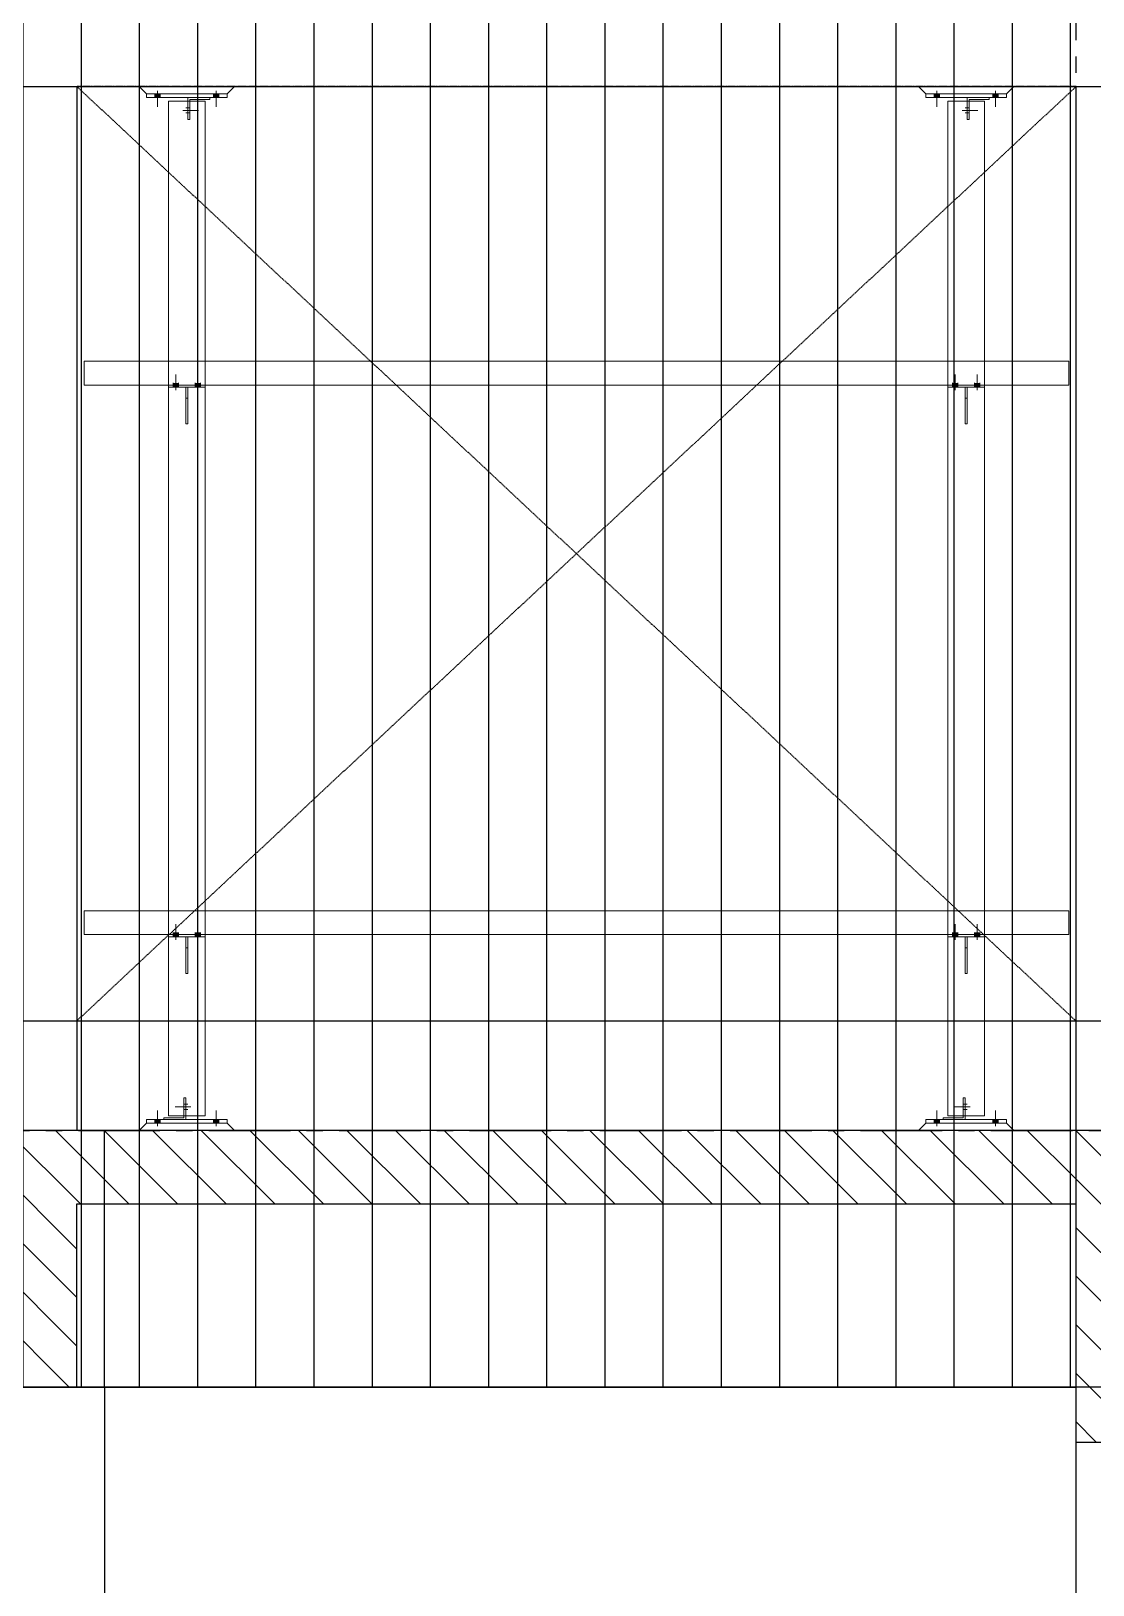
# Model space of a CAD drawing. Header units: millimetres. Extents: x 652554 to 1678317, y -308114 to 170803.
# Drawn here: x 719477 to 722373, y 105210 to 109451 of the extents above; entities that cross this region are included whole.
import ezdxf

# ---------------------------------------------------------------- set-up
doc = ezdxf.new("R2010")
doc.units = ezdxf.units.MM
for name, pattern in [('CENTER', [50.8, 31.75, -6.35, 6.35, -6.35]), ('HIDDEN', [0.375, 0.25, -0.125]), ('XKITLINE00', [0]), ('XKITLINE02', [4, 2, -2])]:
    doc.linetypes.add(name, pattern=pattern)
doc.layers.get('Defpoints').update_dxf_attribs({"color": 250})
doc.layers.add('Bolt', color=1, linetype='Continuous', lineweight=0)
doc.layers.add('Part', color=2, linetype='Continuous', lineweight=0)

# ---------------------------------------------------------------- blocks, each defined once
blk = doc.blocks.new('SE Elv.3')
at = {"layer": 'Defpoints'}
h = blk.add_hatch(dxfattribs=at)
h.set_pattern_fill('ANSI31', color=249, scale=750)
h.set_pattern_definition([(45, (-947147.55, 298469.645), (-66.2912607, 66.2912607), [])])
edge = h.paths.add_edge_path()
edge.add_line((722617.6, 116793.6), (722617.6, 116093.6))
edge.add_line((722617.6, 116093.6), (722367.6, 116093.6))
edge.add_line((722367.6, 116093.6), (722367.6, 116593.6))
edge.add_line((722367.6, 116593.6), (719872.6, 116593.6))
edge.add_line((719872.6, 116593.6), (719872.6, 116093.6))
edge.add_line((719872.6, 116093.6), (719622.6, 116093.6))
edge.add_line((719622.6, 116093.6), (719622.6, 116593.6))
edge.add_line((719622.6, 116593.6), (716897.6, 116593.6))
edge.add_line((716897.6, 116593.6), (716897.6, 115943.6))
edge.add_line((716897.6, 115943.6), (716497.6, 115943.6))
edge.add_line((716497.6, 115943.6), (716497.6, 116593.6))
edge.add_line((716497.6, 116593.6), (715723.6, 116593.6))
edge.add_line((715723.6, 116593.6), (715723.6, 116093.6))
edge.add_line((715723.6, 116093.6), (715423.6, 116093.6))
edge.add_line((715423.6, 116093.6), (715423.6, 116793.6))
edge.add_line((715423.6, 116793.6), (722617.6, 116793.1))
at = {"layer": 'Defpoints', "color": 249, "linetype": 'HIDDEN', "ltscale": 10}
for p, q in [((716896.6, 119643.6), (719622.6, 117093.6)), ((719622.6, 119643.6), (716897.6, 117093.6))]:
    blk.add_line(p, q, dxfattribs=at)
at = {"layer": 'Defpoints', "linetype": 'CENTER', "ltscale": 7}
for points in [[(716897.6, 124615.3), (716897.6, 101362.5)], [(726374.6, 116793.6), (706375.3, 116793.6)]]:
    blk.add_lwpolyline(points, dxfattribs=at)
at = {"layer": 'Defpoints', "color": 249}
for points in [[(724067.6, 119643.6), (715423.6, 119643.6)], [(716896.6, 116793.6), (716896.6, 119643.6)], [(719622.6, 119643.6), (719622.6, 116793.6)], [(723877.6, 117093.6), (715423.6, 117093.6)], [(715423.6, 116793.6), (724077.6, 116793.6)], [(722617.6, 116793.6), (722617.6, 116093.6), (722367.6, 116093.6), (722367.6, 116593.6), (719872.6, 116593.6), (719872.6, 116093.6), (719622.6, 116093.6), (719622.6, 116593.6), (716897.6, 116593.6), (716897.6, 115943.6), (716497.6, 115943.6), (716497.6, 116593.6), (715723.6, 116593.6), (715723.6, 116093.6), (715423.6, 116093.6), (715423.6, 116793.6), (722617.6, 116793.1)], [(723817.6, 116093.6), (716897.6, 116093.6)], [(719547.6, 116093.6), (719548.1, 112793.6)], [(716897.6, 115943.6), (716897.6, 112793.6)]]:
    blk.add_lwpolyline(points, dxfattribs=at)
at = {"layer": 'Defpoints', "color": 249, "linetype": 'HIDDEN', "ltscale": 7}
blk.add_lwpolyline([(719547.6, 116793.6), (719947.6, 116793.6), (719947.6, 116093.6), (719547.6, 116093.6)], close=True, dxfattribs=at)
at = {"layer": 'Defpoints', "color": 249, "linetype": 'HIDDEN', "ltscale": 5}
blk.add_lwpolyline([(716497.6, 116093.6), (716897.6, 116093.6)], dxfattribs=at)
blk = doc.blocks.new('*A11123147')
at = {"layer": 'Part', "linetype": 'XKITLINE00', "lineweight": 0}
for p, q in [((3337.163815, 392.633191), (3337.163815, 385.533191)), ((3337.163815, 392.633191), (3338.163815, 392.633191)), ((3338.163815, 392.633191), (3338.163815, 385.533191)), ((3337.163815, 384.823191), (3337.163815, 370.533191)), ((3338.163815, 384.823191), (3338.163815, 370.533191)), ((3337.163815, 369.823191), (3337.163815, 364.933191)), ((3338.163815, 369.823191), (3338.163815, 364.933191)), ((3337.163815, 364.933191), (3338.163815, 364.933191))]:
    blk.add_line(p, q, dxfattribs=at)
at = {"layer": 'Part', "linetype": 'XKITLINE02', "lineweight": 0}
for p, q in [((3337.163815, 385.533191), (3337.163815, 384.823191)), ((3338.163815, 385.533191), (3338.163815, 384.823191)), ((3337.163815, 370.533191), (3337.163815, 369.823191)), ((3338.163815, 370.533191), (3338.163815, 369.823191))]:
    blk.add_line(p, q, dxfattribs=at)
blk = doc.blocks.new('*A11213154')
at = {"layer": 'Part', "linetype": 'XKITLINE00', "lineweight": 0}
for p, q in [((3315.903815, 392.633191), (3315.903815, 385.533191)), ((3315.903815, 392.633191), (3316.903815, 392.633191)), ((3316.903815, 392.633191), (3316.903815, 385.533191)), ((3315.903815, 384.823191), (3315.903815, 370.533191)), ((3316.903815, 384.823191), (3316.903815, 370.533191)), ((3315.903815, 369.823191), (3315.903815, 364.933191)), ((3316.903815, 369.823191), (3316.903815, 364.933191)), ((3315.903815, 364.933191), (3316.903815, 364.933191))]:
    blk.add_line(p, q, dxfattribs=at)
at = {"layer": 'Part', "linetype": 'XKITLINE02', "lineweight": 0}
for p, q in [((3315.903815, 385.533191), (3315.903815, 384.823191)), ((3316.903815, 385.533191), (3316.903815, 384.823191)), ((3315.903815, 370.533191), (3315.903815, 369.823191)), ((3316.903815, 370.533191), (3316.903815, 369.823191))]:
    blk.add_line(p, q, dxfattribs=at)
blk = doc.blocks.new('*A11273160')
at = {"layer": 'Part', "linetype": 'XKITLINE00', "lineweight": 0}
for p, q in [((3316.433815, 369.823191), (3316.373815, 369.823191)), ((3316.373815, 369.823191), (3316.373815, 368.823191)), ((3316.373815, 369.523191), (3316.433815, 369.523191)), ((3316.433815, 369.823191), (3316.433815, 368.823191)), ((3316.373815, 368.823191), (3316.433815, 368.823191))]:
    blk.add_line(p, q, dxfattribs=at)
blk = doc.blocks.new('*A11283161')
at = {"layer": 'Part', "linetype": 'XKITLINE00', "lineweight": 0}
for p, q in [((3315.903815, 369.823191), (3315.903815, 369.883191)), ((3316.903815, 369.823191), (3316.903815, 369.883191)), ((3316.903815, 369.823191), (3315.903815, 369.823191))]:
    blk.add_line(p, q, dxfattribs=at)
at = {"layer": 'Part', "linetype": 'XKITLINE02', "lineweight": 0}
blk.add_line((3316.903815, 369.883191), (3315.903815, 369.883191), dxfattribs=at)
blk = doc.blocks.new('*A11573179')
at = {"layer": 'Bolt', "linetype": 'XKITLINE02', "lineweight": 0}
for p, q in [((3316.513015, 365.183191), (3316.083815, 365.183191)), ((3316.373815, 365.253191), (3316.323815, 365.253191)), ((3316.433815, 365.253191), (3316.373815, 365.253191)), ((3316.373815, 365.113191), (3316.323815, 365.113191)), ((3316.433815, 365.113191), (3316.373815, 365.113191))]:
    blk.add_line(p, q, dxfattribs=at)
blk = doc.blocks.new('*A11583180')
at = {"layer": 'Bolt'}
for points in [[(3315.674, 364.833), (3315.674, 364.733), (3315.534, 364.733), (3315.534, 364.833)], [(3317.274, 364.833), (3317.274, 364.733), (3317.134, 364.733), (3317.134, 364.833)]]:
    blk.add_hatch(color=256, dxfattribs=at).paths.add_polyline_path(points, flags=17)
at = {"layer": 'Bolt', "linetype": 'XKITLINE00', "lineweight": 0}
for p, q in [((3315.534, 364.733), (3315.534, 364.833)), ((3315.604, 364.654), (3315.604, 365.083)), ((3315.674, 364.733), (3315.674, 364.833)), ((3317.134, 364.733), (3317.134, 364.833)), ((3317.204, 364.654), (3317.204, 365.083)), ((3317.274, 364.733), (3317.274, 364.833))]:
    blk.add_line(p, q, dxfattribs=at)
blk = doc.blocks.new('*A11623184')
at = {"layer": 'Bolt'}
for points in [[(3316.034, 369.883), (3316.034, 369.943), (3316.174, 369.943), (3316.174, 369.883)], [(3316.034, 369.823), (3316.034, 369.883), (3316.174, 369.883), (3316.174, 369.823)], [(3316.634, 369.883), (3316.634, 369.943), (3316.774, 369.943), (3316.774, 369.883)], [(3316.634, 369.823), (3316.634, 369.883), (3316.774, 369.883), (3316.774, 369.823)]]:
    blk.add_hatch(color=256, dxfattribs=at).paths.add_polyline_path(points, flags=17)
at = {"layer": 'Bolt', "linetype": 'XKITLINE00', "lineweight": 0}
for p, q in [((3316.034, 369.883), (3316.034, 369.943)), ((3316.034, 369.823), (3316.034, 369.883)), ((3316.104, 369.744), (3316.104, 370.173)), ((3316.174, 369.883), (3316.174, 369.943)), ((3316.174, 369.823), (3316.174, 369.883)), ((3316.634, 369.883), (3316.634, 369.943)), ((3316.634, 369.823), (3316.634, 369.883)), ((3316.704, 369.744), (3316.704, 370.173)), ((3316.774, 369.883), (3316.774, 369.943)), ((3316.774, 369.823), (3316.774, 369.883))]:
    blk.add_line(p, q, dxfattribs=at)
blk = doc.blocks.new('*A12223211')
at = {"layer": 'Part', "linetype": 'XKITLINE00', "lineweight": 0}
for p, q in [((3313.603815, 370.533191), (3313.603815, 369.883191)), ((3313.603815, 370.533191), (3340.463815, 370.533191)), ((3340.463815, 370.533191), (3340.463815, 369.883191)), ((3313.603815, 369.883191), (3340.463815, 369.883191))]:
    blk.add_line(p, q, dxfattribs=at)
blk = doc.blocks.new('*A12273216')
at = {"layer": 'Part', "linetype": 'XKITLINE00', "lineweight": 0}
for p, q in [((3336.563815, 364.733191), (3336.563815, 364.833191)), ((3336.563815, 364.833191), (3338.763815, 364.833191)), ((3338.763815, 364.733191), (3338.763815, 364.833191)), ((3336.563815, 364.733191), (3338.763815, 364.733191))]:
    blk.add_line(p, q, dxfattribs=at)
blk = doc.blocks.new('*A12283217')
at = {"layer": 'Part', "linetype": 'XKITLINE00', "lineweight": 0}
for p, q in [((3336.563815, 364.733191), (3336.363815, 364.533191)), ((3338.763815, 364.733191), (3336.563815, 364.733191)), ((3338.963815, 364.533191), (3338.763815, 364.733191))]:
    blk.add_line(p, q, dxfattribs=at)
at = {"layer": 'Part', "linetype": 'XKITLINE02', "lineweight": 0}
blk.add_line((3336.363815, 364.533191), (3338.963815, 364.533191), dxfattribs=at)
blk = doc.blocks.new('*A12353224')
at = {"layer": 'Part', "linetype": 'XKITLINE02', "lineweight": 0}
for p, q in [((3337.583815, 365.433191), (3337.583815, 364.933191)), ((3337.583815, 365.433191), (3337.633815, 365.433191)), ((3337.633815, 365.433191), (3337.633815, 364.933191)), ((3337.633815, 364.833191), (3337.033815, 364.833191))]:
    blk.add_line(p, q, dxfattribs=at)
at = {"layer": 'Part', "linetype": 'XKITLINE00', "lineweight": 0}
for p, q in [((3337.033815, 364.833191), (3337.033815, 364.883191)), ((3337.033815, 364.883191), (3337.583815, 364.883191)), ((3337.583815, 364.933191), (3337.583815, 364.883191)), ((3337.633815, 364.933191), (3337.633815, 364.833191))]:
    blk.add_line(p, q, dxfattribs=at)
blk = doc.blocks.new('*A12393228')
at = {"layer": 'Part', "linetype": 'XKITLINE00', "lineweight": 0}
for p, q in [((3337.693815, 369.823191), (3337.633815, 369.823191)), ((3337.633815, 369.823191), (3337.633815, 368.823191)), ((3337.633815, 369.523191), (3337.693815, 369.523191)), ((3337.693815, 369.823191), (3337.693815, 368.823191)), ((3337.633815, 368.823191), (3337.693815, 368.823191))]:
    blk.add_line(p, q, dxfattribs=at)
blk = doc.blocks.new('*A12403229')
at = {"layer": 'Part', "linetype": 'XKITLINE00', "lineweight": 0}
for p, q in [((3337.163815, 369.823191), (3337.163815, 369.883191)), ((3338.163815, 369.823191), (3338.163815, 369.883191)), ((3338.163815, 369.823191), (3337.163815, 369.823191))]:
    blk.add_line(p, q, dxfattribs=at)
at = {"layer": 'Part', "linetype": 'XKITLINE02', "lineweight": 0}
blk.add_line((3338.163815, 369.883191), (3337.163815, 369.883191), dxfattribs=at)
blk = doc.blocks.new('*A12483237')
at = {"layer": 'Part', "linetype": 'XKITLINE00', "lineweight": 0}
for p, q in [((3315.303815, 364.733191), (3315.303815, 364.833191)), ((3315.303815, 364.833191), (3317.503815, 364.833191)), ((3317.503815, 364.733191), (3317.503815, 364.833191)), ((3315.303815, 364.733191), (3317.503815, 364.733191))]:
    blk.add_line(p, q, dxfattribs=at)
blk = doc.blocks.new('*A12493238')
at = {"layer": 'Part', "linetype": 'XKITLINE02', "lineweight": 0}
for p, q in [((3316.323815, 365.433191), (3316.323815, 364.933191)), ((3316.323815, 365.433191), (3316.373815, 365.433191)), ((3316.373815, 365.433191), (3316.373815, 364.933191)), ((3316.373815, 364.833191), (3315.773815, 364.833191))]:
    blk.add_line(p, q, dxfattribs=at)
at = {"layer": 'Part', "linetype": 'XKITLINE00', "lineweight": 0}
for p, q in [((3315.773815, 364.833191), (3315.773815, 364.883191)), ((3315.773815, 364.883191), (3316.323815, 364.883191)), ((3316.323815, 364.933191), (3316.323815, 364.883191)), ((3316.373815, 364.933191), (3316.373815, 364.833191))]:
    blk.add_line(p, q, dxfattribs=at)
blk = doc.blocks.new('*A12503239')
at = {"layer": 'Part', "linetype": 'XKITLINE00', "lineweight": 0}
for p, q in [((3315.303815, 364.733191), (3315.103815, 364.533191)), ((3317.503815, 364.733191), (3315.303815, 364.733191)), ((3317.703815, 364.533191), (3317.503815, 364.733191))]:
    blk.add_line(p, q, dxfattribs=at)
at = {"layer": 'Part', "linetype": 'XKITLINE02', "lineweight": 0}
blk.add_line((3315.103815, 364.533191), (3317.703815, 364.533191), dxfattribs=at)
blk = doc.blocks.new('*A12553242')
at = {"layer": 'Bolt'}
for points in [[(3336.934, 364.833), (3336.934, 364.733), (3336.794, 364.733), (3336.794, 364.833)], [(3338.534, 364.833), (3338.534, 364.733), (3338.394, 364.733), (3338.394, 364.833)]]:
    blk.add_hatch(color=256, dxfattribs=at).paths.add_polyline_path(points, flags=17)
at = {"layer": 'Bolt', "linetype": 'XKITLINE00', "lineweight": 0}
for p, q in [((3336.794, 364.733), (3336.794, 364.833)), ((3336.864, 364.654), (3336.864, 365.083)), ((3336.934, 364.733), (3336.934, 364.833)), ((3338.394, 364.733), (3338.394, 364.833)), ((3338.464, 364.654), (3338.464, 365.083)), ((3338.534, 364.733), (3338.534, 364.833))]:
    blk.add_line(p, q, dxfattribs=at)
blk = doc.blocks.new('*A12603247')
at = {"layer": 'Bolt', "linetype": 'XKITLINE02', "lineweight": 0}
for p, q in [((3337.773015, 365.183191), (3337.343815, 365.183191)), ((3337.633815, 365.253191), (3337.583815, 365.253191)), ((3337.693815, 365.253191), (3337.633815, 365.253191)), ((3337.633815, 365.113191), (3337.583815, 365.113191)), ((3337.693815, 365.113191), (3337.633815, 365.113191))]:
    blk.add_line(p, q, dxfattribs=at)
blk = doc.blocks.new('*A12623249')
at = {"layer": 'Bolt'}
for points in [[(3337.294, 369.883), (3337.294, 369.943), (3337.434, 369.943), (3337.434, 369.883)], [(3337.294, 369.823), (3337.294, 369.883), (3337.434, 369.883), (3337.434, 369.823)], [(3337.894, 369.883), (3337.894, 369.943), (3338.034, 369.943), (3338.034, 369.883)], [(3337.894, 369.823), (3337.894, 369.883), (3338.034, 369.883), (3338.034, 369.823)]]:
    blk.add_hatch(color=256, dxfattribs=at).paths.add_polyline_path(points, flags=17)
at = {"layer": 'Bolt', "linetype": 'XKITLINE00', "lineweight": 0}
for p, q in [((3337.294, 369.883), (3337.294, 369.943)), ((3337.294, 369.823), (3337.294, 369.883)), ((3337.364, 369.744), (3337.364, 370.173)), ((3337.434, 369.883), (3337.434, 369.943)), ((3337.434, 369.823), (3337.434, 369.883)), ((3337.894, 369.883), (3337.894, 369.943)), ((3337.894, 369.823), (3337.894, 369.883)), ((3337.964, 369.744), (3337.964, 370.173)), ((3338.034, 369.883), (3338.034, 369.943)), ((3338.034, 369.823), (3338.034, 369.883))]:
    blk.add_line(p, q, dxfattribs=at)
blk = doc.blocks.new('*A12683252')
at = {"layer": 'Part', "linetype": 'XKITLINE00', "lineweight": 0}
for p, q in [((3313.603815, 385.533191), (3313.603815, 384.883191)), ((3313.603815, 385.533191), (3340.463815, 385.533191)), ((3340.463815, 385.533191), (3340.463815, 384.883191)), ((3313.603815, 384.883191), (3340.463815, 384.883191))]:
    blk.add_line(p, q, dxfattribs=at)
blk = doc.blocks.new('*A12713255')
at = {"layer": 'Part', "linetype": 'XKITLINE00', "lineweight": 0}
for p, q in [((3337.163815, 384.823191), (3337.163815, 384.883191)), ((3338.163815, 384.823191), (3337.163815, 384.823191)), ((3338.163815, 384.823191), (3338.163815, 384.883191))]:
    blk.add_line(p, q, dxfattribs=at)
at = {"layer": 'Part', "linetype": 'XKITLINE02', "lineweight": 0}
blk.add_line((3338.163815, 384.883191), (3337.163815, 384.883191), dxfattribs=at)
blk = doc.blocks.new('*A12723256')
at = {"layer": 'Part', "linetype": 'XKITLINE00', "lineweight": 0}
for p, q in [((3337.693815, 384.823191), (3337.633815, 384.823191)), ((3337.633815, 384.823191), (3337.633815, 383.823191)), ((3337.693815, 384.823191), (3337.693815, 383.823191)), ((3337.633815, 384.523191), (3337.693815, 384.523191)), ((3337.633815, 383.823191), (3337.693815, 383.823191))]:
    blk.add_line(p, q, dxfattribs=at)
blk = doc.blocks.new('*A12733257')
at = {"layer": 'Part', "linetype": 'XKITLINE00', "lineweight": 0}
for p, q in [((3315.903815, 384.823191), (3315.903815, 384.883191)), ((3316.903815, 384.823191), (3315.903815, 384.823191)), ((3316.903815, 384.823191), (3316.903815, 384.883191))]:
    blk.add_line(p, q, dxfattribs=at)
at = {"layer": 'Part', "linetype": 'XKITLINE02', "lineweight": 0}
blk.add_line((3316.903815, 384.883191), (3315.903815, 384.883191), dxfattribs=at)
blk = doc.blocks.new('*A12743258')
at = {"layer": 'Part', "linetype": 'XKITLINE00', "lineweight": 0}
for p, q in [((3316.433815, 384.823191), (3316.373815, 384.823191)), ((3316.373815, 384.823191), (3316.373815, 383.823191)), ((3316.433815, 384.823191), (3316.433815, 383.823191)), ((3316.373815, 384.523191), (3316.433815, 384.523191)), ((3316.373815, 383.823191), (3316.433815, 383.823191))]:
    blk.add_line(p, q, dxfattribs=at)
blk = doc.blocks.new('*A12783262')
at = {"layer": 'Bolt'}
for points in [[(3337.294, 384.883), (3337.294, 384.943), (3337.434, 384.943), (3337.434, 384.883)], [(3337.294, 384.823), (3337.294, 384.883), (3337.434, 384.883), (3337.434, 384.823)], [(3337.894, 384.883), (3337.894, 384.943), (3338.034, 384.943), (3338.034, 384.883)], [(3337.894, 384.823), (3337.894, 384.883), (3338.034, 384.883), (3338.034, 384.823)]]:
    blk.add_hatch(color=256, dxfattribs=at).paths.add_polyline_path(points, flags=17)
at = {"layer": 'Bolt', "linetype": 'XKITLINE00', "lineweight": 0}
for p, q in [((3337.364, 384.744), (3337.364, 385.173)), ((3337.964, 384.744), (3337.964, 385.173)), ((3337.294, 384.883), (3337.294, 384.943)), ((3337.294, 384.823), (3337.294, 384.883)), ((3337.434, 384.883), (3337.434, 384.943)), ((3337.434, 384.823), (3337.434, 384.883)), ((3337.894, 384.883), (3337.894, 384.943)), ((3337.894, 384.823), (3337.894, 384.883)), ((3338.034, 384.883), (3338.034, 384.943)), ((3338.034, 384.823), (3338.034, 384.883))]:
    blk.add_line(p, q, dxfattribs=at)
blk = doc.blocks.new('*A12793263')
at = {"layer": 'Bolt'}
for points in [[(3316.034, 384.883), (3316.034, 384.943), (3316.174, 384.943), (3316.174, 384.883)], [(3316.034, 384.823), (3316.034, 384.883), (3316.174, 384.883), (3316.174, 384.823)], [(3316.634, 384.883), (3316.634, 384.943), (3316.774, 384.943), (3316.774, 384.883)], [(3316.634, 384.823), (3316.634, 384.883), (3316.774, 384.883), (3316.774, 384.823)]]:
    blk.add_hatch(color=256, dxfattribs=at).paths.add_polyline_path(points, flags=17)
at = {"layer": 'Bolt', "linetype": 'XKITLINE00', "lineweight": 0}
for p, q in [((3316.104, 384.744), (3316.104, 385.173)), ((3316.704, 384.744), (3316.704, 385.173)), ((3316.034, 384.883), (3316.034, 384.943)), ((3316.034, 384.823), (3316.034, 384.883)), ((3316.174, 384.883), (3316.174, 384.943)), ((3316.174, 384.823), (3316.174, 384.883)), ((3316.634, 384.883), (3316.634, 384.943)), ((3316.634, 384.823), (3316.634, 384.883)), ((3316.774, 384.883), (3316.774, 384.943)), ((3316.774, 384.823), (3316.774, 384.883))]:
    blk.add_line(p, q, dxfattribs=at)
blk = doc.blocks.new('*A13163275')
at = {"layer": 'Part', "linetype": 'XKITLINE00', "lineweight": 0}
for p, q in [((3338.763815, 392.833191), (3336.563815, 392.833191)), ((3336.563815, 392.833191), (3336.563815, 392.733191)), ((3338.763815, 392.833191), (3338.763815, 392.733191)), ((3338.763815, 392.733191), (3336.563815, 392.733191))]:
    blk.add_line(p, q, dxfattribs=at)
blk = doc.blocks.new('*A13173276')
at = {"layer": 'Part', "linetype": 'XKITLINE00', "lineweight": 0}
for p, q in [((3337.693815, 392.733191), (3337.693815, 392.633191)), ((3338.293815, 392.683191), (3337.743815, 392.683191)), ((3337.743815, 392.683191), (3337.743815, 392.633191)), ((3338.293815, 392.733191), (3338.293815, 392.683191))]:
    blk.add_line(p, q, dxfattribs=at)
at = {"layer": 'Part', "linetype": 'XKITLINE02', "lineweight": 0}
for p, q in [((3337.693815, 392.733191), (3338.293815, 392.733191)), ((3337.693815, 392.633191), (3337.693815, 392.133191)), ((3337.743815, 392.633191), (3337.743815, 392.133191)), ((3337.743815, 392.133191), (3337.693815, 392.133191))]:
    blk.add_line(p, q, dxfattribs=at)
blk = doc.blocks.new('*A13183277')
at = {"layer": 'Part', "linetype": 'XKITLINE00', "lineweight": 0}
for p, q in [((3336.363815, 393.033191), (3336.563815, 392.833191)), ((3336.563815, 392.833191), (3338.763815, 392.833191)), ((3338.763815, 392.833191), (3338.963815, 393.033191))]:
    blk.add_line(p, q, dxfattribs=at)
at = {"layer": 'Part', "linetype": 'XKITLINE02', "lineweight": 0}
blk.add_line((3338.963815, 393.033191), (3336.363815, 393.033191), dxfattribs=at)
blk = doc.blocks.new('*A13283287')
at = {"layer": 'Part', "linetype": 'XKITLINE00', "lineweight": 0}
for p, q in [((3317.503815, 392.833191), (3315.303815, 392.833191)), ((3315.303815, 392.833191), (3315.303815, 392.733191)), ((3317.503815, 392.833191), (3317.503815, 392.733191)), ((3317.503815, 392.733191), (3315.303815, 392.733191))]:
    blk.add_line(p, q, dxfattribs=at)
blk = doc.blocks.new('*A13293288')
at = {"layer": 'Part', "linetype": 'XKITLINE00', "lineweight": 0}
for p, q in [((3316.433815, 392.733191), (3316.433815, 392.633191)), ((3317.033815, 392.683191), (3316.483815, 392.683191)), ((3316.483815, 392.683191), (3316.483815, 392.633191)), ((3317.033815, 392.733191), (3317.033815, 392.683191))]:
    blk.add_line(p, q, dxfattribs=at)
at = {"layer": 'Part', "linetype": 'XKITLINE02', "lineweight": 0}
for p, q in [((3316.433815, 392.733191), (3317.033815, 392.733191)), ((3316.433815, 392.633191), (3316.433815, 392.133191)), ((3316.483815, 392.633191), (3316.483815, 392.133191)), ((3316.483815, 392.133191), (3316.433815, 392.133191))]:
    blk.add_line(p, q, dxfattribs=at)
blk = doc.blocks.new('*A13303289')
at = {"layer": 'Part', "linetype": 'XKITLINE00', "lineweight": 0}
for p, q in [((3315.103815, 393.033191), (3315.303815, 392.833191)), ((3315.303815, 392.833191), (3317.503815, 392.833191)), ((3317.503815, 392.833191), (3317.703815, 393.033191))]:
    blk.add_line(p, q, dxfattribs=at)
at = {"layer": 'Part', "linetype": 'XKITLINE02', "lineweight": 0}
blk.add_line((3317.703815, 393.033191), (3315.103815, 393.033191), dxfattribs=at)
blk = doc.blocks.new('*A13333292')
at = {"layer": 'Bolt', "linetype": 'XKITLINE02', "lineweight": 0}
for p, q in [((3337.554615, 392.383191), (3337.983815, 392.383191)), ((3337.633815, 392.453191), (3337.693815, 392.453191)), ((3337.693815, 392.453191), (3337.743815, 392.453191)), ((3337.633815, 392.313191), (3337.693815, 392.313191)), ((3337.693815, 392.313191), (3337.743815, 392.313191))]:
    blk.add_line(p, q, dxfattribs=at)
blk = doc.blocks.new('*A13343293')
at = {"layer": 'Bolt'}
for points in [[(3336.794, 392.733), (3336.794, 392.833), (3336.934, 392.833), (3336.934, 392.733)], [(3338.394, 392.733), (3338.394, 392.833), (3338.534, 392.833), (3338.534, 392.733)]]:
    blk.add_hatch(color=256, dxfattribs=at).paths.add_polyline_path(points, flags=17)
at = {"layer": 'Bolt', "linetype": 'XKITLINE00', "lineweight": 0}
for p, q in [((3336.794, 392.833), (3336.794, 392.733)), ((3336.864, 392.912), (3336.864, 392.483)), ((3336.934, 392.833), (3336.934, 392.733)), ((3338.394, 392.833), (3338.394, 392.733)), ((3338.464, 392.912), (3338.464, 392.483)), ((3338.534, 392.833), (3338.534, 392.733))]:
    blk.add_line(p, q, dxfattribs=at)
blk = doc.blocks.new('*A13413300')
at = {"layer": 'Bolt', "linetype": 'XKITLINE02', "lineweight": 0}
for p, q in [((3316.294615, 392.383191), (3316.723815, 392.383191)), ((3316.373815, 392.453191), (3316.433815, 392.453191)), ((3316.433815, 392.453191), (3316.483815, 392.453191)), ((3316.373815, 392.313191), (3316.433815, 392.313191)), ((3316.433815, 392.313191), (3316.483815, 392.313191))]:
    blk.add_line(p, q, dxfattribs=at)
blk = doc.blocks.new('*A13423301')
at = {"layer": 'Bolt'}
for points in [[(3315.534, 392.733), (3315.534, 392.833), (3315.674, 392.833), (3315.674, 392.733)], [(3317.134, 392.733), (3317.134, 392.833), (3317.274, 392.833), (3317.274, 392.733)]]:
    blk.add_hatch(color=256, dxfattribs=at).paths.add_polyline_path(points, flags=17)
at = {"layer": 'Bolt', "linetype": 'XKITLINE00', "lineweight": 0}
for p, q in [((3315.534, 392.833), (3315.534, 392.733)), ((3315.604, 392.912), (3315.604, 392.483)), ((3315.674, 392.833), (3315.674, 392.733)), ((3317.134, 392.833), (3317.134, 392.733)), ((3317.204, 392.912), (3317.204, 392.483)), ((3317.274, 392.833), (3317.274, 392.733))]:
    blk.add_line(p, q, dxfattribs=at)

msp = doc.modelspace()

# ---------------------------------------------------------------- hatches: boundary and pattern name
h = msp.add_hatch()
h.set_pattern_fill('ANSI31', color=49, scale=50, angle=45)
h.paths.add_polyline_path([(714942.4259, 109950), (723981.0808, 109950), (723975.1799, 105750.001), (714924.7232, 105750.001)])

# ---------------------------------------------------------------- linework, layer by layer
at = {"color": 1}
msp.add_lwpolyline([(714936.5249, 109950), (723978.1303, 109950), (723978.1303, 105750.001), (714936.5249, 105750.001)], close=True, dxfattribs=at)
msp.add_lwpolyline([(719351.5249, 109300), (719601.5249, 109300)])
at = {"color": 4, "linetype": 'HIDDEN', "ltscale": 10}
msp.add_lwpolyline([(719601.5249, 106750), (722327.5249, 106750), (722327.5249, 109300), (719601.5249, 109300)], close=True, dxfattribs=at)

# ---------------------------------------------------------------- block references
at = {"xscale": -1}
msp.add_blockref('SE Elv.3', (1439224.1252, -10343.6115), dxfattribs=at)
at = {"lineweight": 0, "xscale": 100, "yscale": 100, "zscale": 100}
for name in ['*A13303289', '*A13183277', '*A13283287', '*A13423301', '*A11213154', '*A13293288', '*A13163275', '*A13343293', '*A11123147', '*A13173276', '*A13413300', '*A13333292', '*A12683252', '*A12793263', '*A12783262', '*A12733257', '*A12743258', '*A12713255', '*A12723256', '*A12223211', '*A11623184', '*A12623249', '*A11283161', '*A11273160', '*A12403229', '*A12393228', '*A11583180', '*A12493238', '*A11573179', '*A12553242', '*A12353224', '*A12603247', '*A12503239', '*A12483237', '*A12283217', '*A12273216']:
    msp.add_blockref(name, (388261.1434, 69996.6809), dxfattribs=at)

doc.saveas('drawing.dxf')
